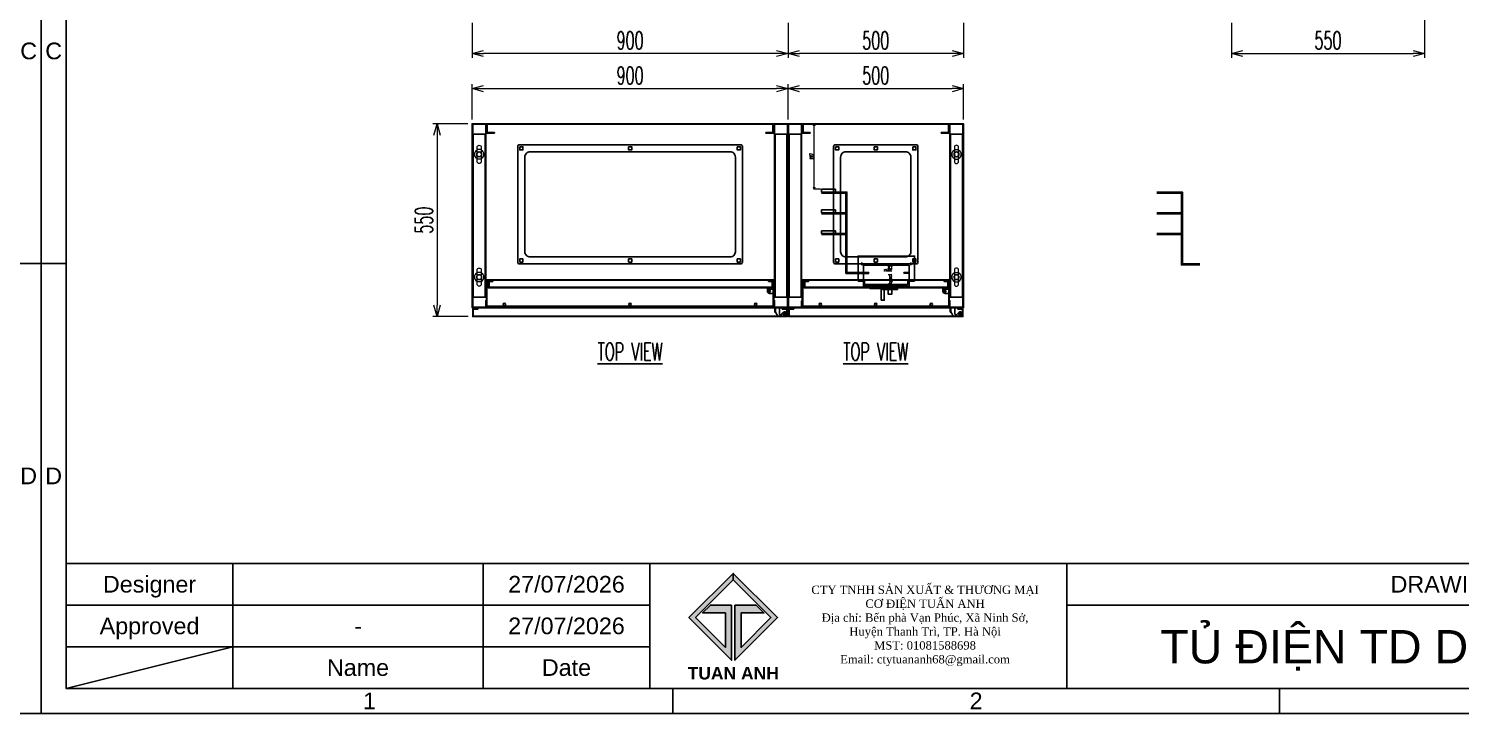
# Model space of a CAD drawing. Header units: millimetres. Extents: x 173893 to 258446, y -176540 to -123824.
# Drawn here: x 190886 to 194965, y -165708 to -163756 of the extents above; entities that cross this region are included whole.
import ezdxf
from ezdxf.enums import TextEntityAlignment as Align

# ---------------------------------------------------------------- set-up
doc = ezdxf.new("R2010")
doc.units = ezdxf.units.MM
doc.header["$LTSCALE"] = 3
doc.linetypes.add('ACAD_ISO04W100', pattern=[30, 24, -3, 0, -3])
doc.linetypes.add('HIDDEN', pattern=[9.525, 6.35, -3.175])
for name, color, linetype in [('@.DM. NÉT CHÍNH', 7, 'Continuous'), ('@.TEXT', 7, 'Continuous'), ('@.VISIBLE', 7, 'Continuous'), ('centerline', 6, 'ACAD_ISO04W100'), ('dim', 7, 'Continuous'), ('EQUIPMENT', 4, 'Continuous'), ('equipments', 2, 'Continuous'), ('Thiet bi', 7, 'Continuous')]:
    doc.layers.add(name, color=color, linetype=linetype)
doc.styles.add('Ann_w01', font='romans.shx', dxfattribs={"width": 0.6, "bigfont": 'chineset.shx'})
doc.styles.add('Arial', font='arial.ttf')
doc.styles.add('HW_Standard', font='complex.shx', dxfattribs={"width": 0.9})
doc.dimstyles.new('Dim 01_SC05', dxfattribs={"dimscale": 5, "dimtxt": 2, "dimasz": 1.3, "dimexe": 0.5, "dimexo": 0.5, "dimgap": 0.5, "dimtad": 1, "dimtoh": 1, "dimdec": 1, "dimzin": 12, "dimdsep": 46, "dimtxsty": 'Ann_w01', "dimblk": 'OPEN30', "dimcen": 1.5, "dimclrd": 6, "dimclre": 6, "dimclrt": 3, "dimadec": 1, "dimazin": 3, "dimtm": 1e-09, "dimtfac": 1, "dimtdec": 1, "dimtmove": 0, "dimatfit": 3, "dimldrblk": 'OPEN30', "dimfxl": 1, "dimtolj": 1, "dimlwd": 20, "dimlwe": 20, "dimarcsym": 0})
doc.dimstyles.new('Dim 01_SC25', dxfattribs={"dimscale": 25, "dimtxt": 2, "dimasz": 1.3, "dimexe": 0.5, "dimexo": 0.5, "dimgap": 0.5, "dimtad": 1, "dimdec": 1, "dimzin": 12, "dimdsep": 46, "dimtxsty": 'Ann_w01', "dimblk": 'OPEN30', "dimcen": 1.5, "dimclrd": 6, "dimclre": 6, "dimclrt": 3, "dimadec": 1, "dimazin": 3, "dimtm": 1e-09, "dimtfac": 1, "dimtdec": 1, "dimtix": 1, "dimtmove": 0, "dimatfit": 3, "dimldrblk": 'OPEN30', "dimfxl": 1, "dimtolj": 1, "dimlwd": 0, "dimlwe": 0, "dimarcsym": 0})

# ---------------------------------------------------------------- blocks, each defined once
blk = doc.blocks.new('A$C4dbb82d6')
at = {"layer": '@.VISIBLE'}
h = blk.add_hatch(color=30, dxfattribs=at)
h.dxf.hatch_style = 1
h.paths.add_polyline_path([(0.21, 4.97), (3.62, 1.56), (3.62, 5.97), (1.92, 5.97), (1.3, 5.35), (3.12, 5.35), (3.12, 2.59), (0.74, 4.97), (3.75, 7.98), (3.75, 8.51)])
h = blk.add_hatch(color=150, dxfattribs=at)
h.dxf.hatch_style = 1
h.paths.add_polyline_path([(6.76, 4.97), (4.37, 2.59), (4.37, 5.35), (6.2, 5.35), (5.58, 5.97), (3.88, 5.97), (3.88, 1.56), (7.29, 4.97), (3.75, 8.51), (3.75, 7.98)])
at = {"layer": '@.VISIBLE', "color": 30}
blk.add_lwpolyline([(3.62, 5.97), (3.62, 1.56), (0.21, 4.97), (3.75, 8.51), (3.75, 7.98), (0.74, 4.97), (3.12, 2.59), (3.12, 5.35), (1.3, 5.35), (1.92, 5.97)], close=True, dxfattribs=at)
at = {"layer": '@.VISIBLE', "color": 150}
blk.add_lwpolyline([(3.88, 5.97), (3.88, 1.56), (7.29, 4.97), (3.75, 8.51), (3.75, 7.98), (6.76, 4.97), (4.37, 2.59), (4.37, 5.35), (6.2, 5.35), (5.58, 5.97)], close=True, dxfattribs=at)
at = {"layer": '@.VISIBLE', "color": 30, "insert": (3.75, 0.51), "char_height": 1, "attachment_point": 5, "style": 'Ann_w01'}
blk.add_mtext_dynamic_manual_height_columns('{\\fArial|b1|i0|c0|p34;\\W1;TUAN ANH}', width=7.5, gutter_width=49.6, heights=[0], dxfattribs=at)
blk = doc.blocks.new('KHUNG BAN VE (Made by Tung)')
at = {"layer": '@.VISIBLE', "color": 8}
for p, q in [((3, 54), (0, 54)), ((294, 54), (297, 54)), ((23, 18), (23, 3)), ((53, 18), (53, 3)), ((73, 18), (73, 3)), ((123, 18), (123, 3)), ((3, 13), (73, 13)), ((123, 13), (294, 13)), ((3, 8), (73, 8)), ((23, 8), (3, 3)), ((75.75, 3), (75.75, 0)), ((148.5, 3), (148.5, 0))]:
    blk.add_line(p, q, dxfattribs=at)
for points in [[(0, 0), (297, 0), (297, 210), (0, 210)], [(3, 3), (294, 3), (294, 207), (3, 207)], [(3, 18), (294, 18), (294, 3), (3, 3)]]:
    blk.add_lwpolyline(points, close=True, dxfattribs=at)
at = {"xscale": 1.5, "yscale": 1.5, "zscale": 1.5}
blk.add_blockref('A$C4dbb82d6', (77.375, 4.041), dxfattribs=at)
at = {"layer": '@.TEXT', "color": 1, "style": 'Arial'}
for s, p in [('C', (1.5, 79.5)), ('C', (295.5, 79.5)), ('D', (1.5, 28.5)), ('D', (295.5, 28.5)), ('27/07/2026', (63, 15.5)), ('27/07/2026', (63, 10.5)), ('1', (39.375, 1.5)), ('2', (112.125, 1.5))]:
    blk.add_text(s, height=2, dxfattribs=at).set_placement(p, align=Align.MIDDLE_CENTER)
at = {"layer": '@.TEXT', "color": 2, "style": 'Arial'}
for s, p in [('Designer', (13, 15.5)), ('DRAWING NAME', (173, 15.5)), ('Approved', (13, 10.5)), ('Name', (38, 5.5)), ('Date', (63, 5.5))]:
    blk.add_text(s, height=2, dxfattribs=at).set_placement(p, align=Align.MIDDLE_CENTER)
at = {"layer": '@.TEXT', "color": 1, "style": 'Arial'}
for tag, height, p in [('DESIGNER_NAME', 2, (38, 15.5)), ('PROJECT_CODE', 2, (258.5, 15.5)), ('SCALE', 2, (289, 15.5)), ('APPROVED_NAME', 2, (38, 10.5)), ('CUSTOMER_NAME', 2, (258.5, 10.5)), ('PAGE', 2, (289, 10.5)), ('DRAWING_NAME', 4, (173, 8)), ('TOTAL', 2, (289, 5.5))]:
    blk.add_attdef(tag, text='', height=height, dxfattribs=at).set_placement(p, align=Align.MIDDLE_CENTER)
at = {"layer": '@.VISIBLE', "color": 30, "insert": (106, 10.5), "char_height": 1, "attachment_point": 5, "style": 'Ann_w01'}
blk.add_mtext_dynamic_manual_height_columns('{\\fTimes New Roman|b0|i0|c0|p18;\\W1;CTY TNHH SẢN XUẤT & THƯƠNG MẠI CƠ ĐIỆN TUẤN ANH\\PĐịa chỉ: Bến phà Vạn Phúc, Xã Ninh Sở, Huyện Thanh Trì, TP. Hà Nội\\PMST: 01081588698\\PEmail: ctytuananh68@gmail.com}', width=28.70976, gutter_width=99.197, heights=[0], dxfattribs=at)
blk = doc.blocks.new('_Open30')
at = {"color": 0, "linetype": 'ByBlock', "lineweight": -2}
for p, q in [((-1, 0.27), (0, 0)), ((0, 0), (-1, -0.27)), ((0, 0), (-1, 0))]:
    blk.add_line(p, q, dxfattribs=at)
blk = doc.blocks.new('*D44')
at = {"layer": 'Defpoints', "color": 0, "transparency": 16777216}
for p in [(193049.5, -163926.8), (192149.5, -164026.8), (193049.5, -164026.8)]:
    blk.add_point(p, dxfattribs=at)
at = {"layer": 'dim', "color": 6, "lineweight": 0, "transparency": 16777216}
for p, q in [((192149.5, -164014.3), (192149.5, -163914.3)), ((193049.5, -164014.3), (193049.5, -163914.3)), ((192182, -163926.8), (193017, -163926.8))]:
    blk.add_line(p, q, dxfattribs=at)
at = {"layer": 'dim', "color": 6, "lineweight": 0, "transparency": 16777216, "xscale": 32.5, "yscale": 32.5, "zscale": 32.5, "rotation": 180}
blk.add_blockref('_Open30', (192149.5, -163926.8), dxfattribs=at)
at = {"layer": 'dim', "color": 6, "lineweight": 0, "transparency": 16777216, "xscale": 32.5, "yscale": 32.5, "zscale": 32.5}
blk.add_blockref('_Open30', (193049.5, -163926.8), dxfattribs=at)
at = {"layer": 'dim', "color": 3, "transparency": 16777216, "insert": (192599.5, -163889.3), "char_height": 50, "attachment_point": 5, "style": 'Ann_w01'}
blk.add_mtext('\\A1;900', dxfattribs=at)
blk = doc.blocks.new('*D45')
at = {"layer": 'Defpoints', "color": 0, "transparency": 16777216}
for p in [(192149.5, -164026.8), (192049.5, -164576.8), (192151, -164576.8)]:
    blk.add_point(p, dxfattribs=at)
at = {"layer": 'dim', "color": 6, "lineweight": 0, "transparency": 16777216}
for p, q in [((192137, -164026.8), (192037, -164026.8)), ((192049.5, -164059.3), (192049.5, -164544.3)), ((192138.5, -164576.8), (192037, -164576.8))]:
    blk.add_line(p, q, dxfattribs=at)
at = {"layer": 'dim', "color": 6, "lineweight": 0, "transparency": 16777216, "xscale": 32.5, "yscale": 32.5, "zscale": 32.5}
for p, rotation in [((192049.5, -164026.8), 90), ((192049.5, -164576.8), 270)]:
    blk.add_blockref('_Open30', p, dxfattribs=dict(at, rotation=rotation))
at = {"layer": 'dim', "color": 3, "transparency": 16777216, "insert": (192012, -164301.8), "char_height": 50, "attachment_point": 5, "rotation": 90, "style": 'Ann_w01'}
blk.add_mtext('\\A1;550', dxfattribs=at)
blk = doc.blocks.new('*D47')
at = {"layer": 'Defpoints', "color": 0, "transparency": 16777216}
for p in [(194863, -163626.8), (194313, -163726.8), (194863, -163826.8)]:
    blk.add_point(p, dxfattribs=at)
at = {"layer": 'dim', "color": 6, "lineweight": 0, "transparency": 16777216}
for p, q in [((194863, -163639.3), (194863, -163839.3)), ((194313, -163739.3), (194313, -163839.3)), ((194345.5, -163826.8), (194830.5, -163826.8))]:
    blk.add_line(p, q, dxfattribs=at)
at = {"layer": 'dim', "color": 6, "lineweight": 0, "transparency": 16777216, "xscale": 32.5, "yscale": 32.5, "zscale": 32.5, "rotation": 180}
blk.add_blockref('_Open30', (194313, -163826.8), dxfattribs=at)
at = {"layer": 'dim', "color": 6, "lineweight": 0, "transparency": 16777216, "xscale": 32.5, "yscale": 32.5, "zscale": 32.5}
blk.add_blockref('_Open30', (194863, -163826.8), dxfattribs=at)
at = {"layer": 'dim', "color": 3, "transparency": 16777216, "insert": (194588, -163789.3), "char_height": 50, "attachment_point": 5, "style": 'Ann_w01'}
blk.add_mtext('\\A1;550', dxfattribs=at)
blk = doc.blocks.new('*D48')
at = {"layer": 'Defpoints', "color": 0, "transparency": 16777216}
for p in [(192149.5, -163726.8), (193049.5, -163726.8), (192149.5, -163826.8)]:
    blk.add_point(p, dxfattribs=at)
at = {"layer": 'dim', "color": 6, "lineweight": 0, "transparency": 16777216}
for p, q in [((192149.5, -163739.3), (192149.5, -163839.3)), ((193049.5, -163739.3), (193049.5, -163839.3)), ((193017, -163826.8), (192182, -163826.8))]:
    blk.add_line(p, q, dxfattribs=at)
at = {"layer": 'dim', "color": 6, "lineweight": 0, "transparency": 16777216, "xscale": 32.5, "yscale": 32.5, "zscale": 32.5, "rotation": 180}
blk.add_blockref('_Open30', (192149.5, -163826.8), dxfattribs=at)
at = {"layer": 'dim', "color": 6, "lineweight": 0, "transparency": 16777216, "xscale": 32.5, "yscale": 32.5, "zscale": 32.5}
blk.add_blockref('_Open30', (193049.5, -163826.8), dxfattribs=at)
at = {"layer": 'dim', "color": 3, "transparency": 16777216, "insert": (192599.5, -163789.3), "char_height": 50, "attachment_point": 5, "style": 'Ann_w01'}
blk.add_mtext('\\A1;900', dxfattribs=at)
blk = doc.blocks.new('*D56')
at = {"layer": 'Defpoints', "color": 0, "transparency": 16777216}
for p in [(193549.5, -163926.8), (193049.5, -164026.8), (193549.5, -164026.8)]:
    blk.add_point(p, dxfattribs=at)
at = {"layer": 'dim', "color": 6, "lineweight": 0, "transparency": 16777216}
for p, q in [((193049.5, -164014.3), (193049.5, -163914.3)), ((193549.5, -164014.3), (193549.5, -163914.3)), ((193082, -163926.8), (193517, -163926.8))]:
    blk.add_line(p, q, dxfattribs=at)
at = {"layer": 'dim', "color": 6, "lineweight": 0, "transparency": 16777216, "xscale": 32.5, "yscale": 32.5, "zscale": 32.5, "rotation": 180}
blk.add_blockref('_Open30', (193049.5, -163926.8), dxfattribs=at)
at = {"layer": 'dim', "color": 6, "lineweight": 0, "transparency": 16777216, "xscale": 32.5, "yscale": 32.5, "zscale": 32.5}
blk.add_blockref('_Open30', (193549.5, -163926.8), dxfattribs=at)
at = {"layer": 'dim', "color": 3, "transparency": 16777216, "insert": (193299.5, -163889.3), "char_height": 50, "attachment_point": 5, "style": 'Ann_w01'}
blk.add_mtext('\\A1;500', dxfattribs=at)
blk = doc.blocks.new('*D53')
at = {"layer": 'Defpoints', "color": 0, "transparency": 16777216}
for p in [(193049.5, -163726.8), (193549.5, -163726.8), (193049.5, -163826.8)]:
    blk.add_point(p, dxfattribs=at)
at = {"layer": 'dim', "color": 6, "lineweight": 0, "transparency": 16777216}
for p, q in [((193049.5, -163739.3), (193049.5, -163839.3)), ((193549.5, -163739.3), (193549.5, -163839.3)), ((193517, -163826.8), (193082, -163826.8))]:
    blk.add_line(p, q, dxfattribs=at)
at = {"layer": 'dim', "color": 6, "lineweight": 0, "transparency": 16777216, "xscale": 32.5, "yscale": 32.5, "zscale": 32.5, "rotation": 180}
blk.add_blockref('_Open30', (193049.5, -163826.8), dxfattribs=at)
at = {"layer": 'dim', "color": 6, "lineweight": 0, "transparency": 16777216, "xscale": 32.5, "yscale": 32.5, "zscale": 32.5}
blk.add_blockref('_Open30', (193549.5, -163826.8), dxfattribs=at)
at = {"layer": 'dim', "color": 3, "transparency": 16777216, "insert": (193299.5, -163789.3), "char_height": 50, "attachment_point": 5, "style": 'Ann_w01'}
blk.add_mtext('\\A1;500', dxfattribs=at)
blk = doc.blocks.new('*D1337')
at = {"layer": '@.DM. NÉT CHÍNH', "color": 6, "linetype": 'Continuous', "lineweight": 20, "transparency": 16777216}
for p, q in [((193142, -164026.8), (193121.7, -164026.8)), ((193124.2, -164207.3), (193124.2, -164033.3)), ((193142, -164213.8), (193121.7, -164213.8))]:
    blk.add_line(p, q, dxfattribs=at)
at = {"layer": 'Defpoints', "color": 0, "linetype": 'Continuous', "transparency": 16777216}
for p in [(193124.2, -164026.8), (193144.5, -164026.8), (193144.5, -164213.8)]:
    blk.add_point(p, dxfattribs=at)
at = {"layer": '@.DM. NÉT CHÍNH', "color": 6, "linetype": 'Continuous', "lineweight": 20, "transparency": 16777216, "xscale": 6.5, "yscale": 6.5, "zscale": 6.5}
for p, rotation in [((193124.2, -164026.8), 90), ((193124.2, -164213.8), 270)]:
    blk.add_blockref('_Open30', p, dxfattribs=dict(at, rotation=rotation))
at = {"layer": '@.DM. NÉT CHÍNH', "color": 3, "linetype": 'Continuous', "transparency": 16777216, "insert": (193116.7, -164120.3), "char_height": 10, "attachment_point": 5, "rotation": 90, "style": 'Ann_w01'}
blk.add_mtext('\\A1;187', dxfattribs=at)

msp = doc.modelspace()

# ---------------------------------------------------------------- linework, layer by layer
at = {"color": 1}
for p, q in [((192152.48, -164056.78), (192152.48, -164521.78)), ((192186.48, -164056.78), (192186.48, -164521.78)), ((193012.48, -164056.78), (193012.48, -164521.78)), ((193046.48, -164056.78), (193046.48, -164521.78)), ((193052.48, -164056.78), (193052.48, -164521.78)), ((193086.48, -164056.78), (193086.48, -164521.78)), ((193512.48, -164056.78), (193512.48, -164521.78)), ((193546.48, -164056.78), (193546.48, -164521.78))]:
    msp.add_line(p, q, dxfattribs=at)
at = {"color": 2}
for p, q in [((194120.24, -164280.78), (194120.24, -164283.78)), ((193271.48, -164452.78), (193271.48, -164450.78)), ((193271.48, -164450.78), (193271.48, -164453.78))]:
    msp.add_line(p, q, dxfattribs=at)
at = {"color": 6}
for p, q in [((192209.98, -164471.78), (192988.98, -164471.78)), ((192209.98, -164473.28), (192988.98, -164473.28)), ((193109.98, -164471.78), (193488.98, -164471.78)), ((193109.98, -164473.28), (193488.98, -164473.28)), ((192993.98, -164504.78), (192999.98, -164504.78)), ((192996.98, -164507.78), (192996.98, -164501.78)), ((193493.98, -164504.78), (193499.98, -164504.78)), ((193496.98, -164507.78), (193496.98, -164501.78)), ((193007.48, -164546.78), (192191.48, -164546.78)), ((193507.48, -164546.78), (193091.48, -164546.78))]:
    msp.add_line(p, q, dxfattribs=at)
for p, q in [((193248.98, -164476.13), (193266.97, -164476.13)), ((193266.97, -164476.13), (193266.97, -164485.28)), ((192189.48, -164551.78), (193009.48, -164551.78)), ((193089.48, -164551.78), (193509.48, -164551.78))]:
    msp.add_line(p, q)
at = {"color": 1, "linetype": 'Continuous'}
for p, q in [((192996.98, -164495.78), (192996.98, -164493.78)), ((193008.12, -164504.78), (193005.62, -164504.78)), ((193496.98, -164495.78), (193496.98, -164493.78)), ((193508.12, -164504.78), (193505.62, -164504.78))]:
    msp.add_line(p, q, dxfattribs=at)
at = {"linetype": 'HIDDEN'}
for p, q in [((192189.48, -164550.28), (193009.48, -164550.28)), ((193089.48, -164550.28), (193509.48, -164550.28))]:
    msp.add_line(p, q, dxfattribs=at)
for points in [[(192212.98, -164051.78), (192189.48, -164051.78), (192189.48, -164026.78), (192149.48, -164026.78), (192149.48, -164551.78), (192189.48, -164551.78), (192189.48, -164531.78), (192187.98, -164531.78), (192187.98, -164550.28), (192150.98, -164550.28), (192150.98, -164028.28), (192187.98, -164028.28), (192187.98, -164053.28), (192212.98, -164053.28)], [(192985.98, -164051.78), (193009.48, -164051.78), (193009.48, -164026.78), (193049.48, -164026.78), (193049.48, -164551.78), (193009.48, -164551.78), (193009.48, -164531.78), (193010.98, -164531.78), (193010.98, -164550.28), (193047.98, -164550.28), (193047.98, -164028.28), (193010.98, -164028.28), (193010.98, -164053.28), (192985.98, -164053.28)], [(193112.98, -164051.78), (193089.48, -164051.78), (193089.48, -164026.78), (193049.48, -164026.78), (193049.48, -164551.78), (193089.48, -164551.78), (193089.48, -164531.78), (193087.98, -164531.78), (193087.98, -164550.28), (193050.98, -164550.28), (193050.98, -164028.28), (193087.98, -164028.28), (193087.98, -164053.28), (193112.98, -164053.28)], [(193485.98, -164051.78), (193509.48, -164051.78), (193509.48, -164026.78), (193549.48, -164026.78), (193549.48, -164551.78), (193509.48, -164551.78), (193509.48, -164531.78), (193510.98, -164531.78), (193510.98, -164550.28), (193547.98, -164550.28), (193547.98, -164028.28), (193510.98, -164028.28), (193510.98, -164053.28), (193485.98, -164053.28)], [(192284.98, -164092.28), (192293.98, -164092.28), (192293.98, -164101.28), (192284.98, -164101.28)], [(192594.98, -164092.28), (192603.98, -164092.28), (192603.98, -164101.28), (192594.98, -164101.28)], [(192904.98, -164092.28), (192913.98, -164092.28), (192913.98, -164101.28), (192904.98, -164101.28)], [(193184.98, -164092.28), (193193.98, -164092.28), (193193.98, -164101.28), (193184.98, -164101.28)], [(193294.98, -164092.28), (193303.98, -164092.28), (193303.98, -164101.28), (193294.98, -164101.28)], [(193404.98, -164092.28), (193413.98, -164092.28), (193413.98, -164101.28), (193404.98, -164101.28)], [(192284.98, -164421.28), (192293.98, -164421.28), (192293.98, -164412.28), (192284.98, -164412.28)], [(192594.98, -164421.28), (192603.98, -164421.28), (192603.98, -164412.28), (192594.98, -164412.28)], [(192904.98, -164421.28), (192913.98, -164421.28), (192913.98, -164412.28), (192904.98, -164412.28)], [(193184.98, -164421.28), (193193.98, -164421.28), (193193.98, -164412.28), (193184.98, -164412.28)], [(193294.98, -164421.28), (193303.98, -164421.28), (193303.98, -164412.28), (193294.98, -164412.28)], [(193404.98, -164421.28), (193413.98, -164421.28), (193413.98, -164412.28), (193404.98, -164412.28)]]:
    msp.add_lwpolyline(points, close=True)
at = {"color": 4}
for points in [[(192192.48, -164049.78), (192192.48, -164028.28), (193006.48, -164028.28), (193006.48, -164049.78), (193007.98, -164049.78), (193007.98, -164026.78), (192190.98, -164026.78), (192190.98, -164049.78)], [(193092.48, -164049.78), (193092.48, -164028.28), (193506.48, -164028.28), (193506.48, -164049.78), (193507.98, -164049.78), (193507.98, -164026.78), (193090.98, -164026.78), (193090.98, -164049.78)], [(192197.48, -164493.28), (192197.48, -164476.28), (192207.98, -164476.28), (192207.98, -164474.78), (192195.98, -164474.78), (192195.98, -164494.78), (193005.98, -164494.78), (193005.98, -164474.78), (192993.98, -164474.78), (192993.98, -164476.28), (193004.48, -164476.28), (193004.48, -164493.28)], [(193097.48, -164493.28), (193097.48, -164476.28), (193107.98, -164476.28), (193107.98, -164474.78), (193095.98, -164474.78), (193095.98, -164494.78), (193505.98, -164494.78), (193505.98, -164474.78), (193493.98, -164474.78), (193493.98, -164476.28), (193504.48, -164476.28), (193504.48, -164493.28)], [(192152.48, -164575.28), (192152.48, -164555.28), (192165.98, -164555.28), (192165.98, -164553.78), (192150.98, -164553.78), (192150.98, -164576.78), (193047.98, -164576.78), (193047.98, -164553.78), (193032.98, -164553.78), (193032.98, -164555.28), (193046.48, -164555.28), (193046.48, -164575.28)], [(193052.48, -164575.28), (193052.48, -164555.28), (193065.98, -164555.28), (193065.98, -164553.78), (193050.98, -164553.78), (193050.98, -164576.78), (193547.98, -164576.78), (193547.98, -164553.78), (193532.98, -164553.78), (193532.98, -164555.28), (193546.48, -164555.28), (193546.48, -164575.28)]]:
    msp.add_lwpolyline(points, close=True, dxfattribs=at)
at = {"color": 1}
for points in [[(192150.98, -164521.78), (192187.98, -164521.78), (192187.98, -164056.78), (192150.98, -164056.78)], [(193047.98, -164521.78), (193010.98, -164521.78), (193010.98, -164056.78), (193047.98, -164056.78)], [(193050.98, -164521.78), (193087.98, -164521.78), (193087.98, -164056.78), (193050.98, -164056.78)], [(193547.98, -164521.78), (193510.98, -164521.78), (193510.98, -164056.78), (193547.98, -164056.78)]]:
    msp.add_lwpolyline(points, close=True, dxfattribs=at)
for points in [[(192284.48, -164426.78), (192914.48, -164426.78, 0.4142136), (192919.48, -164421.78), (192919.48, -164091.78, 0.4142136), (192914.48, -164086.78), (192284.48, -164086.78, 0.4142136), (192279.48, -164091.78), (192279.48, -164421.78, 0.4142136)], [(192314.48, -164406.78), (192884.48, -164406.78, 0.4142136), (192899.48, -164391.78), (192899.48, -164121.78, 0.4142136), (192884.48, -164106.78), (192314.48, -164106.78, 0.4142136), (192299.48, -164121.78), (192299.48, -164391.78, 0.4142136)], [(193184.48, -164426.78), (193414.48, -164426.78, 0.4142136), (193419.48, -164421.78), (193419.48, -164091.78, 0.4142136), (193414.48, -164086.78), (193184.48, -164086.78, 0.4142136), (193179.48, -164091.78), (193179.48, -164421.78, 0.4142136)], [(193214.48, -164406.78), (193384.48, -164406.78, 0.4142136), (193399.48, -164391.78), (193399.48, -164121.78, 0.4142136), (193384.48, -164106.78), (193214.48, -164106.78, 0.4142136), (193199.48, -164121.78), (193199.48, -164391.78, 0.4142136)]]:
    msp.add_lwpolyline(points, format="xyb", close=True)
at = {"color": 4, "linetype": 'Continuous'}
msp.add_lwpolyline([(193144.48, -164213.78), (193184.48, -164213.78), (193184.48, -164221.78), (193144.48, -164221.78)], close=True, dxfattribs=at)
for points in [[(193217.48, -164280.78), (193217.48, -164221.78), (193144.48, -164221.78)], [(193214.48, -164280.78), (193214.48, -164224.78), (193144.48, -164224.78)], [(194173.24, -164280.78), (194173.24, -164221.78), (194100.24, -164221.78)], [(194170.24, -164280.78), (194170.24, -164224.78), (194100.24, -164224.78)]]:
    msp.add_lwpolyline(points, dxfattribs=at)
at = {"color": 2, "linetype": 'Continuous'}
msp.add_lwpolyline([(193144.48, -164272.78), (193184.48, -164272.78), (193184.48, -164280.78), (193144.48, -164280.78)], close=True, dxfattribs=at)
for points in [[(193217.48, -164339.78), (193217.48, -164280.78), (193144.48, -164280.78)], [(194173.24, -164339.78), (194173.24, -164280.78), (194100.24, -164280.78)], [(193214.48, -164339.78), (193214.48, -164283.78), (193144.48, -164283.78)], [(194170.24, -164339.78), (194170.24, -164283.78), (194100.24, -164283.78)]]:
    msp.add_lwpolyline(points, dxfattribs=at)
at = {"color": 2}
for points in [[(193279.48, -164450.78), (193217.48, -164450.78), (193217.48, -164280.78), (193144.48, -164280.78)], [(193279.48, -164453.78), (193214.48, -164453.78), (193214.48, -164283.78), (193144.48, -164283.78)]]:
    msp.add_lwpolyline(points, dxfattribs=at)
at = {"color": 1, "linetype": 'Continuous'}
msp.add_lwpolyline([(193144.48, -164331.78), (193184.48, -164331.78), (193184.48, -164339.78), (193144.48, -164339.78)], close=True, dxfattribs=at)
for points in [[(193279.48, -164450.78), (193217.48, -164450.78), (193217.48, -164339.78), (193144.48, -164339.78)], [(193279.48, -164453.78), (193214.48, -164453.78), (193214.48, -164342.78), (193144.48, -164342.78)], [(194223.24, -164426.28), (194173.24, -164426.28), (194173.24, -164339.78), (194100.24, -164339.78)], [(194223.24, -164429.28), (194170.24, -164429.28), (194170.24, -164342.78), (194100.24, -164342.78)]]:
    msp.add_lwpolyline(points, dxfattribs=at)
at = {"color": 6}
for points in [[(192209.98, -164471.78), (192189.98, -164471.78), (192189.98, -164546.78), (192191.48, -164546.78), (192191.48, -164473.28), (192209.98, -164473.28)], [(192988.98, -164471.78), (193008.98, -164471.78), (193008.98, -164546.78), (193007.48, -164546.78), (193007.48, -164473.28), (192988.98, -164473.28)], [(193109.98, -164471.78), (193089.98, -164471.78), (193089.98, -164546.78), (193091.48, -164546.78), (193091.48, -164473.28), (193109.98, -164473.28)], [(193488.98, -164471.78), (193508.98, -164471.78), (193508.98, -164546.78), (193507.48, -164546.78), (193507.48, -164473.28), (193488.98, -164473.28)]]:
    msp.add_lwpolyline(points, close=True, dxfattribs=at)
for centre in [(192169.48, -164114.28), (193529.48, -164114.28), (192169.48, -164464.28), (193529.48, -164464.28)]:
    msp.add_circle(centre, 7)
at = {"color": 8}
for centre in [(192996.98, -164504.78), (193496.98, -164504.78)]:
    msp.add_circle(centre, 2.5, dxfattribs=at)
at = {"color": 6}
for centre in [(192241.48, -164541.78), (192599.48, -164541.78), (192957.48, -164541.78), (193141.48, -164541.78), (193299.48, -164541.78), (193457.48, -164541.78)]:
    msp.add_circle(centre, 3.5, dxfattribs=at)
at = {"layer": '@.DM. NÉT CHÍNH', "linetype": 'Continuous'}
for p, q in [((193164.48, -164221.78), (193164.48, -164224.78)), ((193164.48, -164280.78), (193164.48, -164283.78)), ((193164.48, -164339.78), (193164.48, -164342.78)), ((193259.48, -164426.28), (193259.48, -164429.28)), ((193271.48, -164450.78), (193271.48, -164453.78))]:
    msp.add_line(p, q, dxfattribs=at)
at = {"layer": '@.VISIBLE', "color": 1}
for p, q in [((193279.48, -164450.78), (193264.48, -164450.78)), ((193279.48, -164452.78), (193264.48, -164452.78)), ((193271.48, -164452.78), (193271.48, -164450.78)), ((193279.48, -164452.78), (193279.48, -164450.78)), ((193379.48, -164450.78), (193394.48, -164450.78)), ((193379.48, -164452.78), (193379.48, -164450.78)), ((193379.48, -164452.78), (193394.48, -164452.78)), ((193387.48, -164452.78), (193387.48, -164450.78))]:
    msp.add_line(p, q, dxfattribs=at)
at = {"layer": '@.VISIBLE'}
for points in [[(193394.48, -164429.78), (193394.48, -164489.78), (193264.48, -164489.78), (193264.48, -164429.78)], [(193334.98, -164499.78), (193344.98, -164499.78), (193344.98, -164513.08), (193334.98, -164513.08)]]:
    msp.add_lwpolyline(points, close=True, dxfattribs=at)
msp.add_lwpolyline([(193318.98, -164489.78), (193318.98, -164499.78), (193360.98, -164499.78), (193360.98, -164489.78)], dxfattribs=at)
at = {"layer": 'centerline'}
for p, q in [((193019.48, -164550.78), (193019.48, -164552.78)), ((193039.98, -164565.28), (193039.98, -164573.28)), ((193519.48, -164550.78), (193519.48, -164552.78)), ((193539.98, -164565.28), (193539.98, -164573.28)), ((193035.98, -164569.28), (193043.98, -164569.28)), ((193535.98, -164569.28), (193543.98, -164569.28))]:
    msp.add_line(p, q, dxfattribs=at)
at = {"layer": 'EQUIPMENT'}
for points in [[(193013.78, -164551.78), (193013.78, -164563.47, 0.1316525), (193013.91, -164563.97), (193013.78, -164563.74), (193011.78, -164563.74), (193011.78, -164551.78), (193024.78, -164551.78), (193024.78, -164569.28, 0.4142136), (193026.78, -164571.28), (193029.5, -164571.28)], [(193029.91, -164572.28), (193029.5, -164571.28), (193035.74, -164565.04, -1.4966058), (193039.98, -164575.28), (193020.44, -164575.28), (193019.28, -164575.28), (193019.28, -164573.28), (193019.29, -164573.28)], [(193513.78, -164551.78), (193513.78, -164563.47, 0.1316525), (193513.91, -164563.97), (193513.78, -164563.74), (193511.78, -164563.74), (193511.78, -164551.78), (193524.78, -164551.78), (193524.78, -164569.28, 0.4142136), (193526.78, -164571.28), (193529.5, -164571.28)], [(193529.91, -164572.28), (193529.5, -164571.28), (193535.74, -164565.04, -1.4966058), (193539.98, -164575.28), (193520.44, -164575.28), (193519.28, -164575.28), (193519.28, -164573.28), (193519.29, -164573.28)]]:
    msp.add_lwpolyline(points, format="xyb", dxfattribs=at)
for points in [[(193013.91, -164563.97), (193020.44, -164575.28), (193021.02, -164574.28)], [(193513.91, -164563.97), (193520.44, -164575.28), (193521.02, -164574.28)]]:
    msp.add_lwpolyline(points, dxfattribs=at)
for centre in [(193039.98, -164569.28), (193539.98, -164569.28)]:
    msp.add_circle(centre, 3.5, dxfattribs=at)
at = {"layer": 'equipments', "color": 8, "lineweight": 0}
for p, q in [((192175.48, -164100.78), (192163.48, -164100.78)), ((193523.48, -164100.78), (193535.48, -164100.78)), ((192175.48, -164127.78), (192163.48, -164127.78)), ((193523.48, -164127.78), (193535.48, -164127.78)), ((192175.48, -164450.78), (192163.48, -164450.78)), ((192175.48, -164477.78), (192163.48, -164477.78)), ((193523.48, -164450.78), (193535.48, -164450.78)), ((193523.48, -164477.78), (193535.48, -164477.78))]:
    msp.add_line(p, q, dxfattribs=at)
at = {"layer": 'equipments'}
for p, q in [((192990.98, -164494.78), (193002.98, -164494.78)), ((192990.98, -164504.78), (192990.98, -164494.78)), ((193007.48, -164498.78), (192996.98, -164498.78)), ((193007.48, -164510.78), (192996.98, -164510.78)), ((193002.98, -164498.78), (193002.98, -164494.78)), ((193007.48, -164498.78), (193007.48, -164510.78)), ((193490.98, -164494.78), (193502.98, -164494.78)), ((193490.98, -164504.78), (193490.98, -164494.78)), ((193507.48, -164498.78), (193496.98, -164498.78)), ((193507.48, -164510.78), (193496.98, -164510.78)), ((193502.98, -164498.78), (193502.98, -164494.78)), ((193507.48, -164498.78), (193507.48, -164510.78))]:
    msp.add_line(p, q, dxfattribs=at)
at = {"layer": 'equipments', "lineweight": 0}
for points in [[(192169.48, -164088.28), (192169.48, -164088.28, -0.4142136), (192175.48, -164094.28), (192175.48, -164134.28, 0), (192175.48, -164134.28, -1), (192163.48, -164134.28), (192163.48, -164094.28, -0.4142136)], [(193529.48, -164088.28), (193529.48, -164088.28, 0.4142136), (193523.48, -164094.28), (193523.48, -164134.28, 0), (193523.48, -164134.28, 1), (193535.48, -164134.28), (193535.48, -164094.28, 0.4142136)], [(192169.48, -164438.28), (192169.48, -164438.28, -0.4142136), (192175.48, -164444.28), (192175.48, -164484.28, 0), (192175.48, -164484.28, -1), (192163.48, -164484.28), (192163.48, -164444.28, -0.4142136)], [(193529.48, -164438.28), (193529.48, -164438.28, 0.4142136), (193523.48, -164444.28), (193523.48, -164484.28, 0), (193523.48, -164484.28, 1), (193535.48, -164484.28), (193535.48, -164444.28, 0.4142136)]]:
    msp.add_lwpolyline(points, format="xyb", close=True, dxfattribs=at)
for centre, start, end in [((192169.48, -164114.28), 116.3878, 243.6122), ((192169.48, -164114.28), 296.3878, 63.6122), ((193529.48, -164114.28), 116.3878, 243.6122), ((193529.48, -164114.28), 296.3878, 63.6122), ((192169.48, -164464.28), 116.3878, 243.6122), ((192169.48, -164464.28), 296.3878, 63.6122), ((193529.48, -164464.28), 116.3878, 243.6122), ((193529.48, -164464.28), 296.3878, 63.6122)]:
    msp.add_arc(centre, 13.5, start, end, dxfattribs=at)
at = {"layer": 'equipments'}
for centre in [(192996.98, -164504.78), (193496.98, -164504.78)]:
    msp.add_arc(centre, 6, 90, 270, dxfattribs=at)
at = {"layer": 'Thiet bi', "color": 1}
for p, q in [((193267.48, -164426.28), (193248.98, -164426.28)), ((193259.48, -164429.94), (193259.48, -164422.62)), ((193391.48, -164426.28), (193409.98, -164426.28)), ((193399.48, -164422.19), (193399.48, -164430.36))]:
    msp.add_line(p, q, dxfattribs=at)
at = {"layer": 'Thiet bi', "color": 0}
msp.add_line((193360.75, -164490.28), (193360.75, -164485.28), dxfattribs=at)
at = {"layer": 'Thiet bi', "color": 3}
msp.add_line((193276.93, -164490.28), (193380.71, -164490.28), dxfattribs=at)
at = {"layer": 'Thiet bi', "color": 0}
for points in [[(193409.98, -164475.98), (193409.98, -164404.28), (193248.98, -164404.28), (193248.98, -164476.13)], [(193266.97, -164485.28), (193390.31, -164485.28)]]:
    msp.add_lwpolyline(points, dxfattribs=at)
at = {"layer": 'Thiet bi', "color": 0, "linetype": 'Continuous', "lineweight": -3}
for points in [[(193409.98, -164404.28), (193409.98, -164475.98)], [(193276.93, -164485.28), (193268.35, -164485.28)], [(193276.93, -164485.28), (193276.93, -164490.28), (193282.44, -164490.28)], [(193374.13, -164485.28), (193360.75, -164485.28)], [(193374.13, -164485.28), (193374.13, -164490.28)], [(193380.71, -164485.28), (193380.71, -164489.5)], [(193390.31, -164485.28), (193380.71, -164485.28)], [(193387.6, -164485.28), (193390.31, -164485.28)], [(193391.09, -164484.5), (193390.31, -164485.28)], [(193391.09, -164484.5), (193391.09, -164475.98)], [(193409.98, -164475.98), (193391.09, -164475.98)], [(193409.98, -164470.94), (193409.98, -164475.98)], [(193282.44, -164490.28), (193360.75, -164490.28)], [(193282.44, -164493.77), (193282.44, -164490.28)], [(193360.36, -164490.28), (193358.81, -164490.28)], [(193379.94, -164490.28), (193360.75, -164490.28)], [(193377.62, -164490.28), (193380.71, -164490.28)], [(193380.71, -164489.5), (193380.71, -164490.28), (193379.94, -164490.28)]]:
    msp.add_lwpolyline(points, dxfattribs=at)
at = {"layer": 'Thiet bi', "color": 1, "linetype": 'HIDDEN', "ltscale": 10}
for points in [[(193280.35, -164494.78), (193252.23, -164494.78), (193253.95, -164493.28), (193282.07, -164493.28)], [(193397.31, -164494.78), (193364.37, -164494.78), (193366.09, -164493.28), (193399.02, -164493.28)]]:
    msp.add_lwpolyline(points, close=True, dxfattribs=at)
at = {"layer": 'Thiet bi'}
msp.add_lwpolyline([(193282.44, -164490.28), (193282.44, -164496.28), (193358.44, -164496.28), (193358.44, -164490.28)], close=True, dxfattribs=at)
at = {"layer": 'Thiet bi', "color": 0}
msp.add_lwpolyline([(193315.24, -164530.28), (193315.24, -164496.32), (193323.75, -164496.32), (193323.75, -164530.28)], close=True, dxfattribs=at)

# ---------------------------------------------------------------- block references
at = {"layer": '@.VISIBLE', "xscale": 23.76, "yscale": 23.76, "zscale": 23.76}
msp.add_blockref('KHUNG BAN VE (Made by Tung)', (183864.63, -165708.16), dxfattribs=at)
at = {"layer": '@.VISIBLE'}
ref = msp.add_blockref('KHUNG BAN VE (Made by Tung)', (190921.35, -165708.16), dxfattribs=dict(at, xscale=23.76, yscale=23.76, zscale=23.76))
ref.add_attrib('APPROVED_NAME', '-', dxfattribs={"layer": '@.TEXT', "color": 1, "height": 47.52, "style": 'Arial'}).set_placement((191824.23, -165458.68), align=Align.MIDDLE_CENTER)
ref.add_attrib('DRAWING_NAME', 'TỦ ĐIỆN TD DH1 (NHÀ KTNV)', dxfattribs={"layer": '@.TEXT', "color": 1, "height": 95.04, "style": 'Arial'}).set_placement((195031.83, -165518.08), align=Align.MIDDLE_CENTER)

# ---------------------------------------------------------------- texts
at = {"layer": '@.VISIBLE', "color": 115, "style": 'Ann_w01', "width": 0.6}
msp.add_text('Gopact 125', height=10, rotation=90, dxfattribs=at).set_placement((193339.98, -164459.78), align=Align.MIDDLE_CENTER)
at = {"layer": 'dim', "color": 2, "char_height": 50, "attachment_point": 5, "style": 'Ann_w01'}
for insert in [(192599.48, -164676.78), (193299.48, -164676.78)]:
    msp.add_mtext('\\A1;{\\LTOP VIEW}', dxfattribs=dict(at, insert=insert))
at = {"layer": 'Thiet bi', "color": 0, "style": 'HW_Standard', "width": 0.9, "flags": 8}
msp.add_attdef('TYPE3', text='CVS...', height=5, rotation=180, dxfattribs=at).set_placement((193332.65, -164444.84), align=Align.MIDDLE_CENTER)

# ---------------------------------------------------------------- dimensions: what is measured, and where the dimension line sits
at = {"layer": '@.DM. NÉT CHÍNH', "linetype": 'Continuous'}
dim = msp.add_linear_dim(base=(193124.17, -164026.78), p1=(193144.48, -164213.78), p2=(193144.48, -164026.78), angle=90, dimstyle='Dim 01_SC05', dxfattribs=at)
dim.commit()
dim.dimension.update_dxf_attribs({"geometry": '*D1337', "text_midpoint": (193116.67, -164120.28)})
at = {"layer": 'dim'}
for base, p1, p2, picture, middle in [((194862.96, -163826.78), (194312.96, -163726.78), (194862.96, -163626.78), '*D47', (194587.96, -163789.28)), ((192149.48, -163826.78), (193049.48, -163726.78), (192149.48, -163726.78), '*D48', (192599.48, -163789.28)), ((193049.48, -163826.78), (193549.48, -163726.78), (193049.48, -163726.78), '*D53', (193299.48, -163789.28)), ((193049.48, -163926.78), (192149.48, -164026.78), (193049.48, -164026.78), '*D44', (192599.48, -163889.28)), ((193549.48, -163926.78), (193049.48, -164026.78), (193549.48, -164026.78), '*D56', (193299.48, -163889.28))]:
    dim = msp.add_linear_dim(base=base, p1=p1, p2=p2, dimstyle='Dim 01_SC25', dxfattribs=at)
    dim.commit()
    dim.dimension.update_dxf_attribs({"geometry": picture, "text_midpoint": middle})
dim = msp.add_linear_dim(base=(192049.48, -164576.78), p1=(192149.48, -164026.78), p2=(192150.98, -164576.78), angle=90, dimstyle='Dim 01_SC25', dxfattribs=at)
dim.commit()
dim.dimension.update_dxf_attribs({"geometry": '*D45', "text_midpoint": (192011.98, -164301.78)})

doc.saveas('drawing.dxf')
